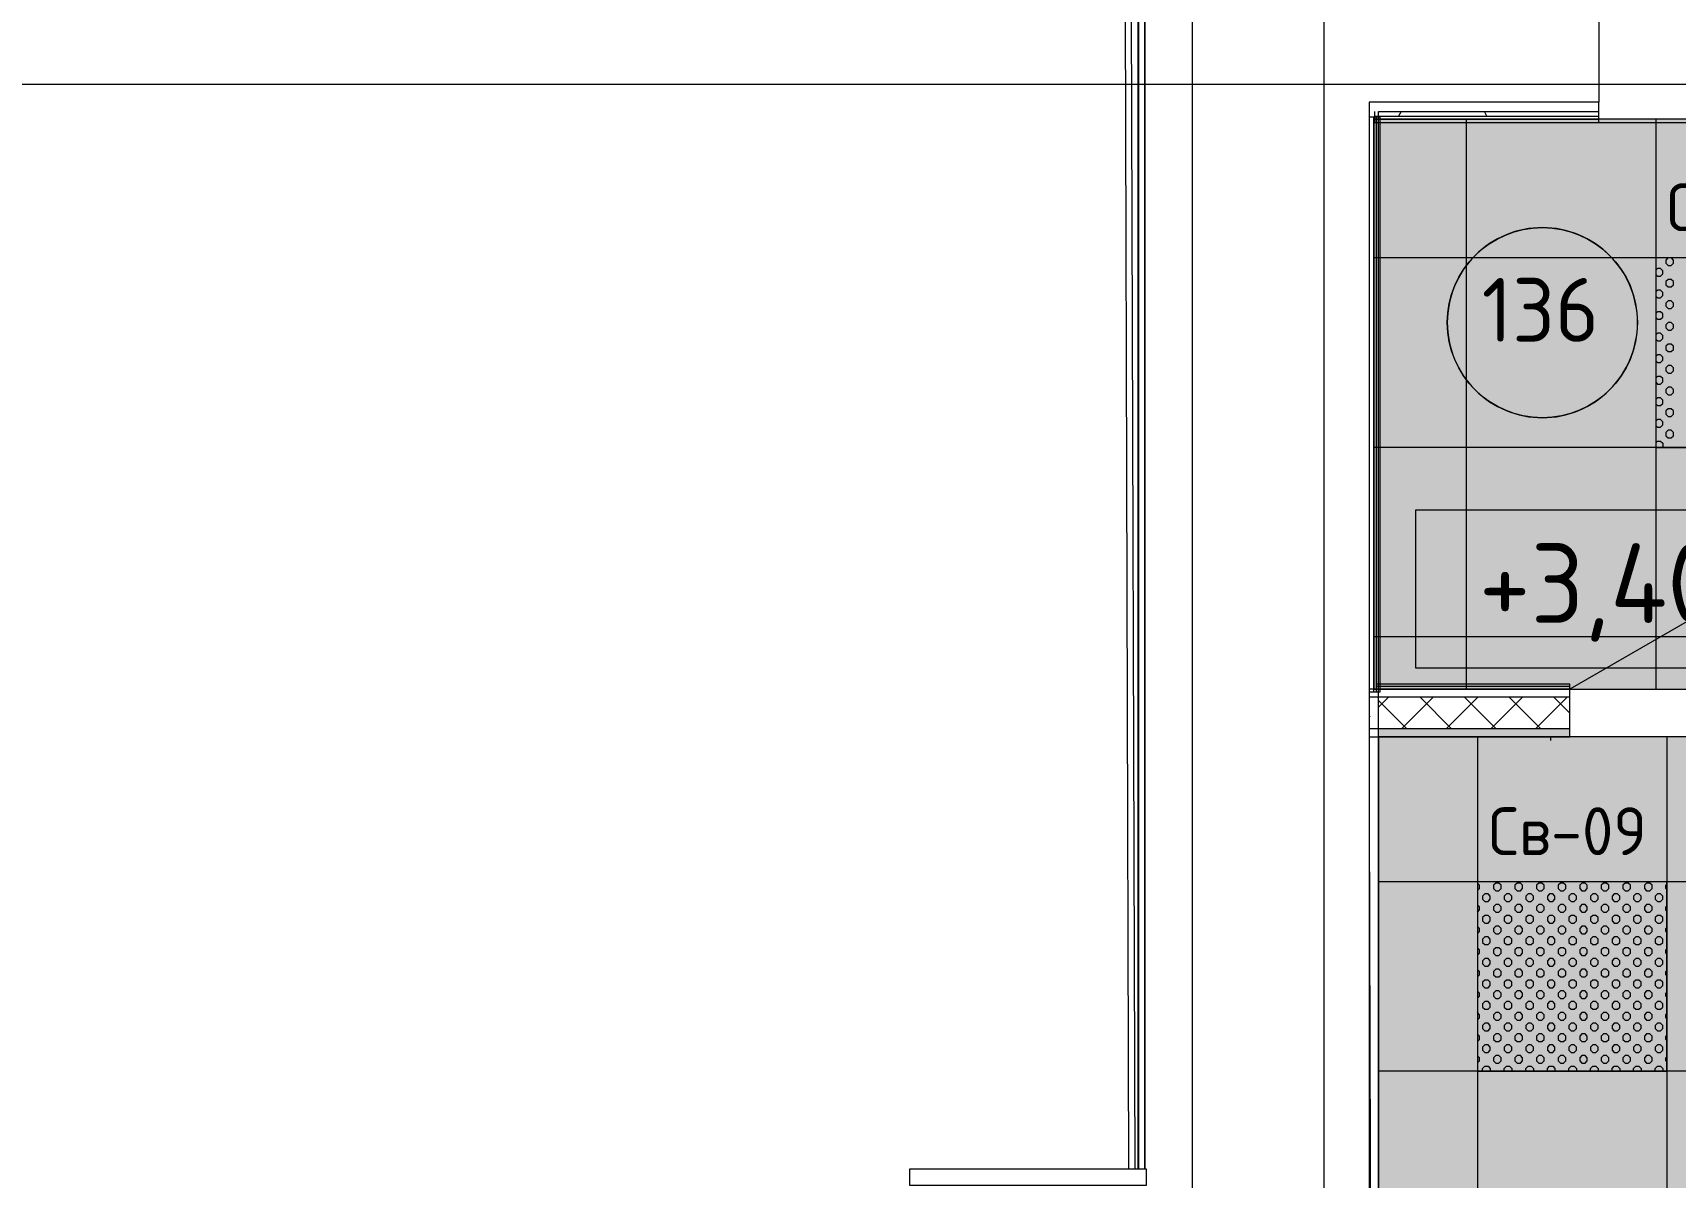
# Model space of a CAD drawing. Header units: millimetres. Extents: x -13069 to 207500, y -71366 to 56785.
# Drawn here: x 160737 to 165938, y 41562 to 45186 of the extents above; entities that cross this region are included whole.
import ezdxf

# ---------------------------------------------------------------- set-up
doc = ezdxf.new("R2010")
doc.units = ezdxf.units.MM
for name, color, linetype, true_color in [('PDF _зоны-номер помещения', 7, 'Continuous', 0xffffff), ('PDF _Ригели', 7, 'Continuous', 0x959595), ('PDF _светильники', 7, 'Continuous', 0xffffff)]:
    doc.layers.add(name, color=color, linetype=linetype, true_color=true_color)
doc.layers.add('PDF _Подложка без мебели', color=7, linetype='Continuous')
doc.layers.add('PDF _Текст', color=7, linetype='Continuous')
doc.layers.add('PDF _Потолки', color=7, linetype='Continuous', lineweight=5, true_color=0x535353)
doc.styles.add('PDF GOST Common', font='GOST_Common.ttf')

msp = doc.modelspace()

# ---------------------------------------------------------------- hatches: boundary and pattern name
at = {"layer": 'PDF _Потолки', "true_color": 0xcae6ff, "transparency": 33554559}
for points in [[(164983.525, 43792.143), (164983.525, 44913.142), (167249.223, 44913.142), (167249.223, 44722.142), (167399.223, 44722.142), (167399.223, 44913.142), (168690.22, 44913.142), (168690.22, 43107.142), (167399.223, 43107.142), (167399.223, 43792.143), (167249.223, 43792.143), (167249.223, 43107.142), (164983.525, 43107.142)], [(164998.924, 42957.142), (171760.02, 42957.142), (171760.02, 41490.042), (166480.021, 41490.042), (166480.021, 39072.341), (166460.02, 39072.642), (166451.719, 38582.742), (167427.922, 38565.942), (167427.922, 34837.942), (165130.522, 34837.942), (165118.724, 38605.642), (165229.82, 38603.742), (165238.42, 39093.342), (164998.924, 39097.341)]]:
    msp.add_hatch(color=254, dxfattribs=at).paths.add_polyline_path(points)

# ---------------------------------------------------------------- linework, layer by layer
at = {"layer": 'PDF _зоны-номер помещения', "color": 7, "lineweight": 13}
msp.add_lwpolyline([(165517.82, 44569.542, 0.41434548), (165216.624, 44268.342, 0.41428874), (165517.82, 43967.242, 0.41423434), (165818.919, 44268.342, 0.41429107)], format="xyb", close=True, dxfattribs=at)
at = {"layer": 'PDF _зоны-номер помещения', "color": 7, "lineweight": 0}
msp.add_circle((165517.744, 44268.41), 301.175, dxfattribs=at)
at = {"layer": 'PDF _Подложка без мебели', "lineweight": 18}
for points in [[(164826.622, -7031.659, -0.41419022), (165226.622, -7431.659, -0.4141845), (164826.622, -7831.659, -0.4141845), (164426.622, -7431.659, -0.41419022), (164826.622, -7031.659), (164826.622, 46201.342)], [(107330.522, 45023.342, -0.41418731), (106930.522, 44623.342, -0.41428041), (106530.522, 45023.342, -0.4142805), (106930.522, 45423.342, -0.41418741), (107330.522, 45023.342), (174981.919, 45023.342)]]:
    msp.add_lwpolyline(points, format="xyb", dxfattribs=at)
for points in [[(164237.919, 41587.142), (164237.919, 45647.142), (165717.021, 45647.142), (165717.021, 45648.142), (164248.924, 45648.142), (164248.924, 45647.142)], [(164238.92, 45647.142), (164238.92, 41587.142)], [(165717.021, 45627.142), (164408.921, 45627.142), (164258.921, 45627.142), (164258.921, 41587.142), (164258.921, 45647.142)], [(165717.021, 45297.142), (165717.021, 45357.142), (165717.021, 45477.142), (164408.921, 45477.142), (164408.921, 37577.142)], [(164208.323, 41587.142), (164197.02, 45252.642)], [(164228.324, 41587.142), (164217.021, 45252.442)], [(165697.02, 45297.142), (165697.02, 44967.142), (164968.919, 44967.142), (164968.919, 39077.943), (165238.725, 39073.342), (165231.224, 38633.442), (164968.919, 38637.843)], [(164968.919, 39077.943), (165238.023, 39073.342), (165238.42, 39093.342), (164998.924, 39097.341), (164998.924, 44937.142), (165697.02, 44937.142)], [(164986.021, 44937.142), (164986.021, 44902.142), (165697.02, 44902.142), (165697.02, 44967.142)], [(165070.323, 44937.142), (165061.723, 44922.142)], [(165697.02, 44902.142), (167187.022, 44902.142), (167241.221, 44902.142), (167241.221, 44937.142), (168921.025, 44937.142), (168921.025, 44967.142)], [(164968.919, 43099.642), (165003.52, 43099.642), (165003.52, 44919.642), (164968.919, 44919.642)], [(164983.525, 43099.642), (164983.525, 44919.642)], [(164986.021, 44922.142), (165697.02, 44922.142)], [(164986.021, 44913.142), (165697.02, 44913.142)], [(164992.521, 43099.642), (164992.521, 44919.642)], [(165342.32, 44922.142), (165335.124, 44934.542)], [(166410.423, 43572.142), (165605.021, 43107.142), (164991.819, 43107.142), (164968.919, 43107.142)], [(164968.919, 42957.142), (165605.021, 42957.142), (165605.021, 43123.042), (164991.819, 43123.042), (164991.819, 43107.142)], [(165605.021, 43082.142), (164968.919, 43082.142)], [(165605.021, 43116.142), (164991.819, 43116.142)], [(165605.021, 42982.142), (164968.919, 42982.142)], [(165545.024, 42945.143), (165545.024, 42957.142)], [(164968.919, 42710.043), (164980.021, 39112.242), (164968.919, 39112.242)]]:
    msp.add_lwpolyline(points, dxfattribs=at)
at = {"layer": 'PDF _Подложка без мебели', "color": 250, "lineweight": 18, "true_color": 0x1d1d1d}
for points in [[(164998.924, 43050.442), (165030.619, 43082.142)], [(165088.822, 42982.142), (164998.924, 43072.042)], [(165072.02, 42982.142), (165172.02, 43082.142)], [(165230.223, 42982.142), (165130.223, 43082.142)], [(165213.42, 42982.142), (165313.42, 43082.142)], [(165371.623, 42982.142), (165271.623, 43082.142)], [(165354.82, 42982.142), (165454.82, 43082.142)], [(165513.023, 42982.142), (165413.023, 43082.142)], [(165496.324, 42982.142), (165596.324, 43082.142)], [(165605.021, 43031.642), (165554.521, 43082.142)], [(164971.308, 43022.826), (164968.919, 43020.442)]]:
    msp.add_lwpolyline(points, dxfattribs=at)
at = {"layer": 'PDF _Подложка без мебели', "lineweight": 18}
msp.add_lwpolyline([(163738.92, 41537.142), (164038.92, 41537.142), (164263.92, 41537.142), (164263.92, 41587.142), (164038.92, 41587.142), (163738.92, 41587.142), (163513.92, 41587.142), (163513.92, 41537.142)], close=True, dxfattribs=at)
at = {"layer": 'PDF _Подложка без мебели', "lineweight": 0, "transparency": 33554559}
msp.add_solid([(164998.924, 42957.142), (164998.924, 42982.142), (165605.021, 42957.142), (165605.021, 42982.142)], dxfattribs=at)
at = {"layer": 'PDF _Потолки', "color": 7, "lineweight": 13}
for points in [[(164983.525, 43792.143), (164983.525, 43107.142), (167249.223, 43107.142), (167249.223, 43792.143), (167399.223, 43792.143), (167399.223, 43107.142), (168690.22, 43107.142), (168690.22, 44913.142), (167399.223, 44913.142), (167399.223, 44722.142), (167249.223, 44722.142), (167249.223, 44913.142), (164983.525, 44913.142)], [(164998.924, 42957.142), (164998.924, 39097.341), (165238.42, 39093.342), (165229.82, 38603.742), (165118.724, 38605.642), (165130.522, 34837.942), (167427.922, 34837.942), (167427.922, 38565.942), (166451.719, 38582.742), (166460.02, 39072.642), (166480.021, 39072.341), (166480.021, 41490.042), (171760.02, 41490.042), (171760.02, 42957.142)]]:
    msp.add_lwpolyline(points, close=True, dxfattribs=at)
for points in [[(165276.622, 44913.142), (165276.622, 43107.142)], [(165876.622, 44913.142), (165876.622, 43107.142)], [(168690.22, 44473.242), (164983.525, 44473.242)], [(168690.22, 43873.242), (164983.525, 43873.242)], [(167249.223, 43273.242), (164983.525, 43273.242)], [(165312.321, 42957.142), (165312.321, 34837.942)], [(165912.321, 42957.142), (165912.321, 34837.942)], [(171760.02, 42497.543), (164998.924, 42497.543)], [(171760.02, 41897.543), (164998.924, 41897.543)]]:
    msp.add_lwpolyline(points, dxfattribs=at)
at = {"layer": 'PDF _Ригели', "color": 7, "lineweight": 18}
for points in [[(164826.622, -2015.058), (164826.622, 46201.342)], [(108736.521, 45023.342), (174981.919, 45023.342)]]:
    msp.add_lwpolyline(points, dxfattribs=at)
at = {"layer": 'PDF _Ригели', "lineweight": 18}
msp.add_lwpolyline([(166416.221, 43174.941), (166416.221, 43674.941), (165116.221, 43674.941), (165116.221, 43174.941)], close=True, dxfattribs=at)
msp.add_lwpolyline([(165676.023, 43174.941), (165766.221, 43174.941)], dxfattribs=at)
at = {"layer": 'PDF _светильники', "color": 7, "lineweight": 13}
for points in [[(165876.622, 43873.242), (166476.622, 43873.242), (166476.622, 44473.242), (165876.622, 44473.242)], [(165312.321, 41897.442), (165912.321, 41897.442), (165912.321, 42497.442), (165312.321, 42497.442)]]:
    msp.add_lwpolyline(points, close=True, dxfattribs=at)
at = {"layer": 'PDF _светильники', "lineweight": 20}
for points in [[(165915.519, 44473.242), (165909.019, 44466.741), (165909.019, 44456.742), (165916.124, 44449.642), (165926.121, 44449.642), (165933.219, 44456.742), (165933.219, 44466.741), (165926.719, 44473.242)], [(165876.622, 44420.942), (165882.023, 44415.542), (165892.021, 44415.542), (165899.021, 44422.543), (165899.021, 44432.542), (165892.021, 44439.642), (165882.023, 44439.642), (165876.622, 44434.242)], [(165876.622, 44352.642), (165882.023, 44347.242), (165892.021, 44347.242), (165899.021, 44354.342), (165899.021, 44364.343), (165892.021, 44371.342), (165882.023, 44371.342), (165876.622, 44365.942)], [(165876.622, 44284.342), (165882.023, 44278.942), (165892.021, 44278.942), (165899.021, 44286.042), (165899.021, 44296.043), (165892.021, 44303.042), (165882.023, 44303.042), (165876.622, 44297.743)], [(165876.622, 44216.043), (165882.023, 44210.642), (165892.021, 44210.642), (165899.021, 44217.742), (165899.021, 44227.741), (165892.021, 44234.841), (165882.023, 44234.841), (165876.622, 44229.443)], [(165876.622, 44147.743), (165882.023, 44142.343), (165892.021, 44142.343), (165899.021, 44149.443), (165899.021, 44159.442), (165892.021, 44166.542), (165882.023, 44166.542), (165876.622, 44161.141)], [(165876.622, 44079.443), (165882.023, 44074.043), (165892.021, 44074.043), (165899.021, 44081.143), (165899.021, 44091.142), (165892.021, 44098.242), (165882.023, 44098.242), (165876.622, 44092.842)], [(165876.622, 44011.141), (165882.023, 44005.842), (165892.021, 44005.842), (165899.021, 44012.843), (165899.021, 44022.842), (165892.021, 44029.942), (165882.023, 44029.942), (165876.622, 44024.542)], [(165876.622, 43942.942), (165882.023, 43937.542), (165892.021, 43937.542), (165899.021, 43944.541), (165899.021, 43954.542), (165892.021, 43961.642), (165882.023, 43961.642), (165876.622, 43956.242)], [(165876.622, 43887.942), (165882.023, 43893.342), (165892.021, 43893.342), (165899.021, 43886.343), (165899.021, 43876.342), (165896.025, 43873.242)], [(165876.622, 43874.642), (165878.019, 43873.242)], [(165312.321, 42470.143), (165318.62, 42476.441), (165318.62, 42486.442), (165312.321, 42492.842)], [(165912.321, 42473.242), (165909.019, 42476.441), (165909.019, 42486.442), (165912.321, 42489.743)], [(165312.321, 42401.843), (165318.62, 42408.242), (165318.62, 42418.243), (165312.321, 42424.542)], [(165912.321, 42404.942), (165909.019, 42408.242), (165909.019, 42418.243), (165912.321, 42421.443)], [(165312.321, 42333.543), (165318.62, 42339.942), (165318.62, 42349.941), (165312.321, 42356.242)], [(165912.321, 42336.642), (165909.019, 42339.942), (165909.019, 42349.941), (165912.321, 42353.143)], [(165312.321, 42265.241), (165318.62, 42271.643), (165318.62, 42281.642), (165312.321, 42287.942)], [(165912.321, 42268.342), (165909.019, 42271.643), (165909.019, 42281.642), (165912.321, 42284.841)], [(165312.321, 42197.042), (165318.62, 42203.343), (165318.62, 42213.342), (165312.321, 42219.642)], [(165912.321, 42200.143), (165909.019, 42203.343), (165909.019, 42213.342), (165912.321, 42216.542)], [(165312.321, 42128.742), (165318.62, 42135.043), (165318.62, 42145.042), (165312.321, 42151.441)], [(165912.321, 42131.842), (165909.019, 42135.043), (165909.019, 42145.042), (165912.321, 42148.342)], [(165312.321, 42060.443), (165318.62, 42066.741), (165318.62, 42076.742), (165312.321, 42083.142)], [(165912.321, 42063.542), (165909.019, 42066.741), (165909.019, 42076.742), (165912.321, 42080.043)], [(165312.321, 41992.143), (165318.62, 41998.442), (165318.62, 42008.442), (165312.321, 42014.842)], [(165912.321, 41995.242), (165909.019, 41998.442), (165909.019, 42008.442), (165912.321, 42011.743)], [(165312.321, 41923.843), (165318.62, 41930.242), (165318.62, 41940.241), (165312.321, 41946.542)], [(165912.321, 41926.942), (165909.019, 41930.242), (165909.019, 41940.241), (165912.321, 41943.443)], [(165328.624, 41897.442), (165328.624, 41906.042), (165335.722, 41913.142), (165345.719, 41913.142), (165352.824, 41906.042), (165352.824, 41897.442)], [(165396.922, 41897.442), (165396.922, 41906.042), (165404.02, 41913.142), (165414.024, 41913.142), (165421.025, 41906.042), (165421.025, 41897.442)], [(165465.22, 41897.442), (165465.22, 41906.042), (165472.325, 41913.142), (165482.322, 41913.142), (165489.323, 41906.042), (165489.323, 41897.442)], [(165533.525, 41897.442), (165533.525, 41906.042), (165540.519, 41913.142), (165550.523, 41913.142), (165557.621, 41906.042), (165557.621, 41897.442)], [(165601.823, 41897.442), (165601.823, 41906.042), (165608.824, 41913.142), (165618.821, 41913.142), (165625.92, 41906.042), (165625.92, 41897.442)], [(165670.024, 41897.442), (165670.024, 41906.042), (165677.122, 41913.142), (165687.12, 41913.142), (165694.224, 41906.042), (165694.224, 41897.442)], [(165738.322, 41897.442), (165738.322, 41906.042), (165745.42, 41913.142), (165755.424, 41913.142), (165762.522, 41906.042), (165762.522, 41897.442)], [(165806.62, 41897.442), (165806.62, 41906.042), (165813.725, 41913.142), (165823.722, 41913.142), (165830.723, 41906.042), (165830.723, 41897.442)], [(165874.925, 41897.442), (165874.925, 41906.042), (165882.023, 41913.142), (165892.021, 41913.142), (165899.021, 41906.042), (165899.021, 41897.442)]]:
    msp.add_lwpolyline(points, dxfattribs=at)
for points in [[(165933.219, 44398.442), (165926.121, 44405.541), (165916.124, 44405.541), (165909.019, 44398.442), (165909.019, 44388.442), (165916.124, 44381.343), (165926.121, 44381.343), (165933.219, 44388.442)], [(165933.219, 44330.142), (165926.121, 44337.242), (165916.124, 44337.242), (165909.019, 44330.142), (165909.019, 44320.143), (165916.124, 44313.043), (165926.121, 44313.043), (165933.219, 44320.143)], [(165933.219, 44261.842), (165926.121, 44268.942), (165916.124, 44268.942), (165909.019, 44261.842), (165909.019, 44251.843), (165916.124, 44244.842), (165926.121, 44244.842), (165933.219, 44251.843)], [(165933.219, 44193.542), (165926.121, 44200.642), (165916.124, 44200.642), (165909.019, 44193.542), (165909.019, 44183.543), (165916.124, 44176.542), (165926.121, 44176.542), (165933.219, 44183.543)], [(165933.219, 44125.343), (165926.121, 44132.342), (165916.124, 44132.342), (165909.019, 44125.343), (165909.019, 44115.342), (165916.124, 44108.242), (165926.121, 44108.242), (165933.219, 44115.342)], [(165933.219, 44057.041), (165926.121, 44064.042), (165916.124, 44064.042), (165909.019, 44057.041), (165909.019, 44047.042), (165916.124, 44039.942), (165926.121, 44039.942), (165933.219, 44047.042)], [(165933.219, 43988.742), (165926.121, 43995.841), (165916.124, 43995.841), (165909.019, 43988.742), (165909.019, 43978.742), (165916.124, 43971.643), (165926.121, 43971.643), (165933.219, 43978.742)], [(165933.219, 43920.442), (165926.121, 43927.542), (165916.124, 43927.542), (165909.019, 43920.442), (165909.019, 43910.443), (165916.124, 43903.343), (165926.121, 43903.343), (165933.219, 43910.443)], [(165386.924, 42486.442), (165379.82, 42493.542), (165369.822, 42493.542), (165362.822, 42486.442), (165362.822, 42476.441), (165369.822, 42469.442), (165379.82, 42469.442), (165386.924, 42476.441)], [(165455.223, 42486.442), (165448.124, 42493.542), (165438.121, 42493.542), (165431.022, 42486.442), (165431.022, 42476.441), (165438.121, 42469.442), (165448.124, 42469.442), (165455.223, 42476.441)], [(165523.521, 42486.442), (165516.423, 42493.542), (165506.419, 42493.542), (165499.321, 42486.442), (165499.321, 42476.441), (165506.419, 42469.442), (165516.423, 42469.442), (165523.521, 42476.441)], [(165591.819, 42486.442), (165584.721, 42493.542), (165574.723, 42493.542), (165567.619, 42486.442), (165567.619, 42476.441), (165574.723, 42469.442), (165584.721, 42469.442), (165591.819, 42476.441)], [(165660.02, 42486.442), (165653.019, 42493.542), (165643.022, 42493.542), (165635.923, 42486.442), (165635.923, 42476.441), (165643.022, 42469.442), (165653.019, 42469.442), (165660.02, 42476.441)], [(165728.324, 42486.442), (165721.22, 42493.542), (165711.222, 42493.542), (165704.222, 42486.442), (165704.222, 42476.441), (165711.222, 42469.442), (165721.22, 42469.442), (165728.324, 42476.441)], [(165796.623, 42486.442), (165789.524, 42493.542), (165779.521, 42493.542), (165772.52, 42486.442), (165772.52, 42476.441), (165779.521, 42469.442), (165789.524, 42469.442), (165796.623, 42476.441)], [(165864.921, 42486.442), (165857.823, 42493.542), (165847.819, 42493.542), (165840.721, 42486.442), (165840.721, 42476.441), (165847.819, 42469.442), (165857.823, 42469.442), (165864.921, 42476.441)], [(165352.824, 42452.342), (165345.719, 42459.442), (165335.722, 42459.442), (165328.624, 42452.342), (165328.624, 42442.343), (165335.722, 42435.243), (165345.719, 42435.243), (165352.824, 42442.343)], [(165421.025, 42452.342), (165414.024, 42459.442), (165404.02, 42459.442), (165396.922, 42452.342), (165396.922, 42442.343), (165404.02, 42435.243), (165414.024, 42435.243), (165421.025, 42442.343)], [(165489.323, 42452.342), (165482.322, 42459.442), (165472.325, 42459.442), (165465.22, 42452.342), (165465.22, 42442.343), (165472.325, 42435.243), (165482.322, 42435.243), (165489.323, 42442.343)], [(165557.621, 42452.342), (165550.523, 42459.442), (165540.519, 42459.442), (165533.525, 42452.342), (165533.525, 42442.343), (165540.519, 42435.243), (165550.523, 42435.243), (165557.621, 42442.343)], [(165625.92, 42452.342), (165618.821, 42459.442), (165608.824, 42459.442), (165601.823, 42452.342), (165601.823, 42442.343), (165608.824, 42435.243), (165618.821, 42435.243), (165625.92, 42442.343)], [(165694.224, 42452.342), (165687.12, 42459.442), (165677.122, 42459.442), (165670.024, 42452.342), (165670.024, 42442.343), (165677.122, 42435.243), (165687.12, 42435.243), (165694.224, 42442.343)], [(165762.522, 42452.342), (165755.424, 42459.442), (165745.42, 42459.442), (165738.322, 42452.342), (165738.322, 42442.343), (165745.42, 42435.243), (165755.424, 42435.243), (165762.522, 42442.343)], [(165830.723, 42452.342), (165823.722, 42459.442), (165813.725, 42459.442), (165806.62, 42452.342), (165806.62, 42442.343), (165813.725, 42435.243), (165823.722, 42435.243), (165830.723, 42442.343)], [(165899.021, 42452.342), (165892.021, 42459.442), (165882.023, 42459.442), (165874.925, 42452.342), (165874.925, 42442.343), (165882.023, 42435.243), (165892.021, 42435.243), (165899.021, 42442.343)], [(165352.824, 42384.042), (165345.719, 42391.142), (165335.722, 42391.142), (165328.624, 42384.042), (165328.624, 42374.043), (165335.722, 42366.943), (165345.719, 42366.943), (165352.824, 42374.043)], [(165386.924, 42418.243), (165379.82, 42425.242), (165369.822, 42425.242), (165362.822, 42418.243), (165362.822, 42408.242), (165369.822, 42401.142), (165379.82, 42401.142), (165386.924, 42408.242)], [(165421.025, 42384.042), (165414.024, 42391.142), (165404.02, 42391.142), (165396.922, 42384.042), (165396.922, 42374.043), (165404.02, 42366.943), (165414.024, 42366.943), (165421.025, 42374.043)], [(165455.223, 42418.243), (165448.124, 42425.242), (165438.121, 42425.242), (165431.022, 42418.243), (165431.022, 42408.242), (165438.121, 42401.142), (165448.124, 42401.142), (165455.223, 42408.242)], [(165489.323, 42384.042), (165482.322, 42391.142), (165472.325, 42391.142), (165465.22, 42384.042), (165465.22, 42374.043), (165472.325, 42366.943), (165482.322, 42366.943), (165489.323, 42374.043)], [(165523.521, 42418.243), (165516.423, 42425.242), (165506.419, 42425.242), (165499.321, 42418.243), (165499.321, 42408.242), (165506.419, 42401.142), (165516.423, 42401.142), (165523.521, 42408.242)], [(165557.621, 42384.042), (165550.523, 42391.142), (165540.519, 42391.142), (165533.525, 42384.042), (165533.525, 42374.043), (165540.519, 42366.943), (165550.523, 42366.943), (165557.621, 42374.043)], [(165591.819, 42418.243), (165584.721, 42425.242), (165574.723, 42425.242), (165567.619, 42418.243), (165567.619, 42408.242), (165574.723, 42401.142), (165584.721, 42401.142), (165591.819, 42408.242)], [(165625.92, 42384.042), (165618.821, 42391.142), (165608.824, 42391.142), (165601.823, 42384.042), (165601.823, 42374.043), (165608.824, 42366.943), (165618.821, 42366.943), (165625.92, 42374.043)], [(165660.02, 42418.243), (165653.019, 42425.242), (165643.022, 42425.242), (165635.923, 42418.243), (165635.923, 42408.242), (165643.022, 42401.142), (165653.019, 42401.142), (165660.02, 42408.242)], [(165694.224, 42384.042), (165687.12, 42391.142), (165677.122, 42391.142), (165670.024, 42384.042), (165670.024, 42374.043), (165677.122, 42366.943), (165687.12, 42366.943), (165694.224, 42374.043)], [(165728.324, 42418.243), (165721.22, 42425.242), (165711.222, 42425.242), (165704.222, 42418.243), (165704.222, 42408.242), (165711.222, 42401.142), (165721.22, 42401.142), (165728.324, 42408.242)], [(165762.522, 42384.042), (165755.424, 42391.142), (165745.42, 42391.142), (165738.322, 42384.042), (165738.322, 42374.043), (165745.42, 42366.943), (165755.424, 42366.943), (165762.522, 42374.043)], [(165796.623, 42418.243), (165789.524, 42425.242), (165779.521, 42425.242), (165772.52, 42418.243), (165772.52, 42408.242), (165779.521, 42401.142), (165789.524, 42401.142), (165796.623, 42408.242)], [(165830.723, 42384.042), (165823.722, 42391.142), (165813.725, 42391.142), (165806.62, 42384.042), (165806.62, 42374.043), (165813.725, 42366.943), (165823.722, 42366.943), (165830.723, 42374.043)], [(165864.921, 42418.243), (165857.823, 42425.242), (165847.819, 42425.242), (165840.721, 42418.243), (165840.721, 42408.242), (165847.819, 42401.142), (165857.823, 42401.142), (165864.921, 42408.242)], [(165899.021, 42384.042), (165892.021, 42391.142), (165882.023, 42391.142), (165874.925, 42384.042), (165874.925, 42374.043), (165882.023, 42366.943), (165892.021, 42366.943), (165899.021, 42374.043)], [(165386.924, 42349.941), (165379.82, 42356.942), (165369.822, 42356.942), (165362.822, 42349.941), (165362.822, 42339.942), (165369.822, 42332.842), (165379.82, 42332.842), (165386.924, 42339.942)], [(165455.223, 42349.941), (165448.124, 42356.942), (165438.121, 42356.942), (165431.022, 42349.941), (165431.022, 42339.942), (165438.121, 42332.842), (165448.124, 42332.842), (165455.223, 42339.942)], [(165523.521, 42349.941), (165516.423, 42356.942), (165506.419, 42356.942), (165499.321, 42349.941), (165499.321, 42339.942), (165506.419, 42332.842), (165516.423, 42332.842), (165523.521, 42339.942)], [(165591.819, 42349.941), (165584.721, 42356.942), (165574.723, 42356.942), (165567.619, 42349.941), (165567.619, 42339.942), (165574.723, 42332.842), (165584.721, 42332.842), (165591.819, 42339.942)], [(165660.02, 42349.941), (165653.019, 42356.942), (165643.022, 42356.942), (165635.923, 42349.941), (165635.923, 42339.942), (165643.022, 42332.842), (165653.019, 42332.842), (165660.02, 42339.942)], [(165728.324, 42349.941), (165721.22, 42356.942), (165711.222, 42356.942), (165704.222, 42349.941), (165704.222, 42339.942), (165711.222, 42332.842), (165721.22, 42332.842), (165728.324, 42339.942)], [(165796.623, 42349.941), (165789.524, 42356.942), (165779.521, 42356.942), (165772.52, 42349.941), (165772.52, 42339.942), (165779.521, 42332.842), (165789.524, 42332.842), (165796.623, 42339.942)], [(165864.921, 42349.941), (165857.823, 42356.942), (165847.819, 42356.942), (165840.721, 42349.941), (165840.721, 42339.942), (165847.819, 42332.842), (165857.823, 42332.842), (165864.921, 42339.942)], [(165352.824, 42315.742), (165345.719, 42322.842), (165335.722, 42322.842), (165328.624, 42315.742), (165328.624, 42305.743), (165335.722, 42298.742), (165345.719, 42298.742), (165352.824, 42305.743)], [(165386.924, 42281.642), (165379.82, 42288.742), (165369.822, 42288.742), (165362.822, 42281.642), (165362.822, 42271.643), (165369.822, 42264.543), (165379.82, 42264.543), (165386.924, 42271.643)], [(165421.025, 42315.742), (165414.024, 42322.842), (165404.02, 42322.842), (165396.922, 42315.742), (165396.922, 42305.743), (165404.02, 42298.742), (165414.024, 42298.742), (165421.025, 42305.743)], [(165455.223, 42281.642), (165448.124, 42288.742), (165438.121, 42288.742), (165431.022, 42281.642), (165431.022, 42271.643), (165438.121, 42264.543), (165448.124, 42264.543), (165455.223, 42271.643)], [(165489.323, 42315.742), (165482.322, 42322.842), (165472.325, 42322.842), (165465.22, 42315.742), (165465.22, 42305.743), (165472.325, 42298.742), (165482.322, 42298.742), (165489.323, 42305.743)], [(165523.521, 42281.642), (165516.423, 42288.742), (165506.419, 42288.742), (165499.321, 42281.642), (165499.321, 42271.643), (165506.419, 42264.543), (165516.423, 42264.543), (165523.521, 42271.643)], [(165557.621, 42315.742), (165550.523, 42322.842), (165540.519, 42322.842), (165533.525, 42315.742), (165533.525, 42305.743), (165540.519, 42298.742), (165550.523, 42298.742), (165557.621, 42305.743)], [(165591.819, 42281.642), (165584.721, 42288.742), (165574.723, 42288.742), (165567.619, 42281.642), (165567.619, 42271.643), (165574.723, 42264.543), (165584.721, 42264.543), (165591.819, 42271.643)], [(165625.92, 42315.742), (165618.821, 42322.842), (165608.824, 42322.842), (165601.823, 42315.742), (165601.823, 42305.743), (165608.824, 42298.742), (165618.821, 42298.742), (165625.92, 42305.743)], [(165660.02, 42281.642), (165653.019, 42288.742), (165643.022, 42288.742), (165635.923, 42281.642), (165635.923, 42271.643), (165643.022, 42264.543), (165653.019, 42264.543), (165660.02, 42271.643)], [(165694.224, 42315.742), (165687.12, 42322.842), (165677.122, 42322.842), (165670.024, 42315.742), (165670.024, 42305.743), (165677.122, 42298.742), (165687.12, 42298.742), (165694.224, 42305.743)], [(165728.324, 42281.642), (165721.22, 42288.742), (165711.222, 42288.742), (165704.222, 42281.642), (165704.222, 42271.643), (165711.222, 42264.543), (165721.22, 42264.543), (165728.324, 42271.643)], [(165762.522, 42315.742), (165755.424, 42322.842), (165745.42, 42322.842), (165738.322, 42315.742), (165738.322, 42305.743), (165745.42, 42298.742), (165755.424, 42298.742), (165762.522, 42305.743)], [(165796.623, 42281.642), (165789.524, 42288.742), (165779.521, 42288.742), (165772.52, 42281.642), (165772.52, 42271.643), (165779.521, 42264.543), (165789.524, 42264.543), (165796.623, 42271.643)], [(165830.723, 42315.742), (165823.722, 42322.842), (165813.725, 42322.842), (165806.62, 42315.742), (165806.62, 42305.743), (165813.725, 42298.742), (165823.722, 42298.742), (165830.723, 42305.743)], [(165864.921, 42281.642), (165857.823, 42288.742), (165847.819, 42288.742), (165840.721, 42281.642), (165840.721, 42271.643), (165847.819, 42264.543), (165857.823, 42264.543), (165864.921, 42271.643)], [(165899.021, 42315.742), (165892.021, 42322.842), (165882.023, 42322.842), (165874.925, 42315.742), (165874.925, 42305.743), (165882.023, 42298.742), (165892.021, 42298.742), (165899.021, 42305.743)], [(165352.824, 42247.442), (165345.719, 42254.542), (165335.722, 42254.542), (165328.624, 42247.442), (165328.624, 42237.441), (165335.722, 42230.442), (165345.719, 42230.442), (165352.824, 42237.441)], [(165421.025, 42247.442), (165414.024, 42254.542), (165404.02, 42254.542), (165396.922, 42247.442), (165396.922, 42237.441), (165404.02, 42230.442), (165414.024, 42230.442), (165421.025, 42237.441)], [(165489.323, 42247.442), (165482.322, 42254.542), (165472.325, 42254.542), (165465.22, 42247.442), (165465.22, 42237.441), (165472.325, 42230.442), (165482.322, 42230.442), (165489.323, 42237.441)], [(165557.621, 42247.442), (165550.523, 42254.542), (165540.519, 42254.542), (165533.525, 42247.442), (165533.525, 42237.441), (165540.519, 42230.442), (165550.523, 42230.442), (165557.621, 42237.441)], [(165625.92, 42247.442), (165618.821, 42254.542), (165608.824, 42254.542), (165601.823, 42247.442), (165601.823, 42237.441), (165608.824, 42230.442), (165618.821, 42230.442), (165625.92, 42237.441)], [(165694.224, 42247.442), (165687.12, 42254.542), (165677.122, 42254.542), (165670.024, 42247.442), (165670.024, 42237.441), (165677.122, 42230.442), (165687.12, 42230.442), (165694.224, 42237.441)], [(165762.522, 42247.442), (165755.424, 42254.542), (165745.42, 42254.542), (165738.322, 42247.442), (165738.322, 42237.441), (165745.42, 42230.442), (165755.424, 42230.442), (165762.522, 42237.441)], [(165830.723, 42247.442), (165823.722, 42254.542), (165813.725, 42254.542), (165806.62, 42247.442), (165806.62, 42237.441), (165813.725, 42230.442), (165823.722, 42230.442), (165830.723, 42237.441)], [(165899.021, 42247.442), (165892.021, 42254.542), (165882.023, 42254.542), (165874.925, 42247.442), (165874.925, 42237.441), (165882.023, 42230.442), (165892.021, 42230.442), (165899.021, 42237.441)], [(165352.824, 42179.241), (165345.719, 42186.242), (165335.722, 42186.242), (165328.624, 42179.241), (165328.624, 42169.242), (165335.722, 42162.142), (165345.719, 42162.142), (165352.824, 42169.242)], [(165386.924, 42213.342), (165379.82, 42220.442), (165369.822, 42220.442), (165362.822, 42213.342), (165362.822, 42203.343), (165369.822, 42196.243), (165379.82, 42196.243), (165386.924, 42203.343)], [(165421.025, 42179.241), (165414.024, 42186.242), (165404.02, 42186.242), (165396.922, 42179.241), (165396.922, 42169.242), (165404.02, 42162.142), (165414.024, 42162.142), (165421.025, 42169.242)], [(165455.223, 42213.342), (165448.124, 42220.442), (165438.121, 42220.442), (165431.022, 42213.342), (165431.022, 42203.343), (165438.121, 42196.243), (165448.124, 42196.243), (165455.223, 42203.343)], [(165489.323, 42179.241), (165482.322, 42186.242), (165472.325, 42186.242), (165465.22, 42179.241), (165465.22, 42169.242), (165472.325, 42162.142), (165482.322, 42162.142), (165489.323, 42169.242)], [(165523.521, 42213.342), (165516.423, 42220.442), (165506.419, 42220.442), (165499.321, 42213.342), (165499.321, 42203.343), (165506.419, 42196.243), (165516.423, 42196.243), (165523.521, 42203.343)], [(165557.621, 42179.241), (165550.523, 42186.242), (165540.519, 42186.242), (165533.525, 42179.241), (165533.525, 42169.242), (165540.519, 42162.142), (165550.523, 42162.142), (165557.621, 42169.242)], [(165591.819, 42213.342), (165584.721, 42220.442), (165574.723, 42220.442), (165567.619, 42213.342), (165567.619, 42203.343), (165574.723, 42196.243), (165584.721, 42196.243), (165591.819, 42203.343)], [(165625.92, 42179.241), (165618.821, 42186.242), (165608.824, 42186.242), (165601.823, 42179.241), (165601.823, 42169.242), (165608.824, 42162.142), (165618.821, 42162.142), (165625.92, 42169.242)], [(165660.02, 42213.342), (165653.019, 42220.442), (165643.022, 42220.442), (165635.923, 42213.342), (165635.923, 42203.343), (165643.022, 42196.243), (165653.019, 42196.243), (165660.02, 42203.343)], [(165694.224, 42179.241), (165687.12, 42186.242), (165677.122, 42186.242), (165670.024, 42179.241), (165670.024, 42169.242), (165677.122, 42162.142), (165687.12, 42162.142), (165694.224, 42169.242)], [(165728.324, 42213.342), (165721.22, 42220.442), (165711.222, 42220.442), (165704.222, 42213.342), (165704.222, 42203.343), (165711.222, 42196.243), (165721.22, 42196.243), (165728.324, 42203.343)], [(165762.522, 42179.241), (165755.424, 42186.242), (165745.42, 42186.242), (165738.322, 42179.241), (165738.322, 42169.242), (165745.42, 42162.142), (165755.424, 42162.142), (165762.522, 42169.242)], [(165796.623, 42213.342), (165789.524, 42220.442), (165779.521, 42220.442), (165772.52, 42213.342), (165772.52, 42203.343), (165779.521, 42196.243), (165789.524, 42196.243), (165796.623, 42203.343)], [(165830.723, 42179.241), (165823.722, 42186.242), (165813.725, 42186.242), (165806.62, 42179.241), (165806.62, 42169.242), (165813.725, 42162.142), (165823.722, 42162.142), (165830.723, 42169.242)], [(165864.921, 42213.342), (165857.823, 42220.442), (165847.819, 42220.442), (165840.721, 42213.342), (165840.721, 42203.343), (165847.819, 42196.243), (165857.823, 42196.243), (165864.921, 42203.343)], [(165899.021, 42179.241), (165892.021, 42186.242), (165882.023, 42186.242), (165874.925, 42179.241), (165874.925, 42169.242), (165882.023, 42162.142), (165892.021, 42162.142), (165899.021, 42169.242)], [(165386.924, 42145.042), (165379.82, 42152.142), (165369.822, 42152.142), (165362.822, 42145.042), (165362.822, 42135.043), (165369.822, 42127.943), (165379.82, 42127.943), (165386.924, 42135.043)], [(165455.223, 42145.042), (165448.124, 42152.142), (165438.121, 42152.142), (165431.022, 42145.042), (165431.022, 42135.043), (165438.121, 42127.943), (165448.124, 42127.943), (165455.223, 42135.043)], [(165523.521, 42145.042), (165516.423, 42152.142), (165506.419, 42152.142), (165499.321, 42145.042), (165499.321, 42135.043), (165506.419, 42127.943), (165516.423, 42127.943), (165523.521, 42135.043)], [(165591.819, 42145.042), (165584.721, 42152.142), (165574.723, 42152.142), (165567.619, 42145.042), (165567.619, 42135.043), (165574.723, 42127.943), (165584.721, 42127.943), (165591.819, 42135.043)], [(165660.02, 42145.042), (165653.019, 42152.142), (165643.022, 42152.142), (165635.923, 42145.042), (165635.923, 42135.043), (165643.022, 42127.943), (165653.019, 42127.943), (165660.02, 42135.043)], [(165728.324, 42145.042), (165721.22, 42152.142), (165711.222, 42152.142), (165704.222, 42145.042), (165704.222, 42135.043), (165711.222, 42127.943), (165721.22, 42127.943), (165728.324, 42135.043)], [(165796.623, 42145.042), (165789.524, 42152.142), (165779.521, 42152.142), (165772.52, 42145.042), (165772.52, 42135.043), (165779.521, 42127.943), (165789.524, 42127.943), (165796.623, 42135.043)], [(165864.921, 42145.042), (165857.823, 42152.142), (165847.819, 42152.142), (165840.721, 42145.042), (165840.721, 42135.043), (165847.819, 42127.943), (165857.823, 42127.943), (165864.921, 42135.043)], [(165352.824, 42110.942), (165345.719, 42117.942), (165335.722, 42117.942), (165328.624, 42110.942), (165328.624, 42100.942), (165335.722, 42093.843), (165345.719, 42093.843), (165352.824, 42100.942)], [(165386.924, 42076.742), (165379.82, 42083.842), (165369.822, 42083.842), (165362.822, 42076.742), (165362.822, 42066.741), (165369.822, 42059.742), (165379.82, 42059.742), (165386.924, 42066.741)], [(165421.025, 42110.942), (165414.024, 42117.942), (165404.02, 42117.942), (165396.922, 42110.942), (165396.922, 42100.942), (165404.02, 42093.843), (165414.024, 42093.843), (165421.025, 42100.942)], [(165455.223, 42076.742), (165448.124, 42083.842), (165438.121, 42083.842), (165431.022, 42076.742), (165431.022, 42066.741), (165438.121, 42059.742), (165448.124, 42059.742), (165455.223, 42066.741)], [(165489.323, 42110.942), (165482.322, 42117.942), (165472.325, 42117.942), (165465.22, 42110.942), (165465.22, 42100.942), (165472.325, 42093.843), (165482.322, 42093.843), (165489.323, 42100.942)], [(165523.521, 42076.742), (165516.423, 42083.842), (165506.419, 42083.842), (165499.321, 42076.742), (165499.321, 42066.741), (165506.419, 42059.742), (165516.423, 42059.742), (165523.521, 42066.741)], [(165557.621, 42110.942), (165550.523, 42117.942), (165540.519, 42117.942), (165533.525, 42110.942), (165533.525, 42100.942), (165540.519, 42093.843), (165550.523, 42093.843), (165557.621, 42100.942)], [(165591.819, 42076.742), (165584.721, 42083.842), (165574.723, 42083.842), (165567.619, 42076.742), (165567.619, 42066.741), (165574.723, 42059.742), (165584.721, 42059.742), (165591.819, 42066.741)], [(165625.92, 42110.942), (165618.821, 42117.942), (165608.824, 42117.942), (165601.823, 42110.942), (165601.823, 42100.942), (165608.824, 42093.843), (165618.821, 42093.843), (165625.92, 42100.942)], [(165660.02, 42076.742), (165653.019, 42083.842), (165643.022, 42083.842), (165635.923, 42076.742), (165635.923, 42066.741), (165643.022, 42059.742), (165653.019, 42059.742), (165660.02, 42066.741)], [(165694.224, 42110.942), (165687.12, 42117.942), (165677.122, 42117.942), (165670.024, 42110.942), (165670.024, 42100.942), (165677.122, 42093.843), (165687.12, 42093.843), (165694.224, 42100.942)], [(165728.324, 42076.742), (165721.22, 42083.842), (165711.222, 42083.842), (165704.222, 42076.742), (165704.222, 42066.741), (165711.222, 42059.742), (165721.22, 42059.742), (165728.324, 42066.741)], [(165762.522, 42110.942), (165755.424, 42117.942), (165745.42, 42117.942), (165738.322, 42110.942), (165738.322, 42100.942), (165745.42, 42093.843), (165755.424, 42093.843), (165762.522, 42100.942)], [(165796.623, 42076.742), (165789.524, 42083.842), (165779.521, 42083.842), (165772.52, 42076.742), (165772.52, 42066.741), (165779.521, 42059.742), (165789.524, 42059.742), (165796.623, 42066.741)], [(165830.723, 42110.942), (165823.722, 42117.942), (165813.725, 42117.942), (165806.62, 42110.942), (165806.62, 42100.942), (165813.725, 42093.843), (165823.722, 42093.843), (165830.723, 42100.942)], [(165864.921, 42076.742), (165857.823, 42083.842), (165847.819, 42083.842), (165840.721, 42076.742), (165840.721, 42066.741), (165847.819, 42059.742), (165857.823, 42059.742), (165864.921, 42066.741)], [(165899.021, 42110.942), (165892.021, 42117.942), (165882.023, 42117.942), (165874.925, 42110.942), (165874.925, 42100.942), (165882.023, 42093.843), (165892.021, 42093.843), (165899.021, 42100.942)], [(165352.824, 42042.642), (165345.719, 42049.742), (165335.722, 42049.742), (165328.624, 42042.642), (165328.624, 42032.643), (165335.722, 42025.543), (165345.719, 42025.543), (165352.824, 42032.643)], [(165421.025, 42042.642), (165414.024, 42049.742), (165404.02, 42049.742), (165396.922, 42042.642), (165396.922, 42032.643), (165404.02, 42025.543), (165414.024, 42025.543), (165421.025, 42032.643)], [(165489.323, 42042.642), (165482.322, 42049.742), (165472.325, 42049.742), (165465.22, 42042.642), (165465.22, 42032.643), (165472.325, 42025.543), (165482.322, 42025.543), (165489.323, 42032.643)], [(165557.621, 42042.642), (165550.523, 42049.742), (165540.519, 42049.742), (165533.525, 42042.642), (165533.525, 42032.643), (165540.519, 42025.543), (165550.523, 42025.543), (165557.621, 42032.643)], [(165625.92, 42042.642), (165618.821, 42049.742), (165608.824, 42049.742), (165601.823, 42042.642), (165601.823, 42032.643), (165608.824, 42025.543), (165618.821, 42025.543), (165625.92, 42032.643)], [(165694.224, 42042.642), (165687.12, 42049.742), (165677.122, 42049.742), (165670.024, 42042.642), (165670.024, 42032.643), (165677.122, 42025.543), (165687.12, 42025.543), (165694.224, 42032.643)], [(165762.522, 42042.642), (165755.424, 42049.742), (165745.42, 42049.742), (165738.322, 42042.642), (165738.322, 42032.643), (165745.42, 42025.543), (165755.424, 42025.543), (165762.522, 42032.643)], [(165830.723, 42042.642), (165823.722, 42049.742), (165813.725, 42049.742), (165806.62, 42042.642), (165806.62, 42032.643), (165813.725, 42025.543), (165823.722, 42025.543), (165830.723, 42032.643)], [(165899.021, 42042.642), (165892.021, 42049.742), (165882.023, 42049.742), (165874.925, 42042.642), (165874.925, 42032.643), (165882.023, 42025.543), (165892.021, 42025.543), (165899.021, 42032.643)], [(165352.824, 41974.342), (165345.719, 41981.442), (165335.722, 41981.442), (165328.624, 41974.342), (165328.624, 41964.343), (165335.722, 41957.243), (165345.719, 41957.243), (165352.824, 41964.343)], [(165386.924, 42008.442), (165379.82, 42015.542), (165369.822, 42015.542), (165362.822, 42008.442), (165362.822, 41998.442), (165369.822, 41991.442), (165379.82, 41991.442), (165386.924, 41998.442)], [(165421.025, 41974.342), (165414.024, 41981.442), (165404.02, 41981.442), (165396.922, 41974.342), (165396.922, 41964.343), (165404.02, 41957.243), (165414.024, 41957.243), (165421.025, 41964.343)], [(165455.223, 42008.442), (165448.124, 42015.542), (165438.121, 42015.542), (165431.022, 42008.442), (165431.022, 41998.442), (165438.121, 41991.442), (165448.124, 41991.442), (165455.223, 41998.442)], [(165489.323, 41974.342), (165482.322, 41981.442), (165472.325, 41981.442), (165465.22, 41974.342), (165465.22, 41964.343), (165472.325, 41957.243), (165482.322, 41957.243), (165489.323, 41964.343)], [(165523.521, 42008.442), (165516.423, 42015.542), (165506.419, 42015.542), (165499.321, 42008.442), (165499.321, 41998.442), (165506.419, 41991.442), (165516.423, 41991.442), (165523.521, 41998.442)], [(165557.621, 41974.342), (165550.523, 41981.442), (165540.519, 41981.442), (165533.525, 41974.342), (165533.525, 41964.343), (165540.519, 41957.243), (165550.523, 41957.243), (165557.621, 41964.343)], [(165591.819, 42008.442), (165584.721, 42015.542), (165574.723, 42015.542), (165567.619, 42008.442), (165567.619, 41998.442), (165574.723, 41991.442), (165584.721, 41991.442), (165591.819, 41998.442)], [(165625.92, 41974.342), (165618.821, 41981.442), (165608.824, 41981.442), (165601.823, 41974.342), (165601.823, 41964.343), (165608.824, 41957.243), (165618.821, 41957.243), (165625.92, 41964.343)], [(165660.02, 42008.442), (165653.019, 42015.542), (165643.022, 42015.542), (165635.923, 42008.442), (165635.923, 41998.442), (165643.022, 41991.442), (165653.019, 41991.442), (165660.02, 41998.442)], [(165694.224, 41974.342), (165687.12, 41981.442), (165677.122, 41981.442), (165670.024, 41974.342), (165670.024, 41964.343), (165677.122, 41957.243), (165687.12, 41957.243), (165694.224, 41964.343)], [(165728.324, 42008.442), (165721.22, 42015.542), (165711.222, 42015.542), (165704.222, 42008.442), (165704.222, 41998.442), (165711.222, 41991.442), (165721.22, 41991.442), (165728.324, 41998.442)], [(165762.522, 41974.342), (165755.424, 41981.442), (165745.42, 41981.442), (165738.322, 41974.342), (165738.322, 41964.343), (165745.42, 41957.243), (165755.424, 41957.243), (165762.522, 41964.343)], [(165796.623, 42008.442), (165789.524, 42015.542), (165779.521, 42015.542), (165772.52, 42008.442), (165772.52, 41998.442), (165779.521, 41991.442), (165789.524, 41991.442), (165796.623, 41998.442)], [(165830.723, 41974.342), (165823.722, 41981.442), (165813.725, 41981.442), (165806.62, 41974.342), (165806.62, 41964.343), (165813.725, 41957.243), (165823.722, 41957.243), (165830.723, 41964.343)], [(165864.921, 42008.442), (165857.823, 42015.542), (165847.819, 42015.542), (165840.721, 42008.442), (165840.721, 41998.442), (165847.819, 41991.442), (165857.823, 41991.442), (165864.921, 41998.442)], [(165899.021, 41974.342), (165892.021, 41981.442), (165882.023, 41981.442), (165874.925, 41974.342), (165874.925, 41964.343), (165882.023, 41957.243), (165892.021, 41957.243), (165899.021, 41964.343)], [(165386.924, 41940.241), (165379.82, 41947.242), (165369.822, 41947.242), (165362.822, 41940.241), (165362.822, 41930.242), (165369.822, 41923.142), (165379.82, 41923.142), (165386.924, 41930.242)], [(165455.223, 41940.241), (165448.124, 41947.242), (165438.121, 41947.242), (165431.022, 41940.241), (165431.022, 41930.242), (165438.121, 41923.142), (165448.124, 41923.142), (165455.223, 41930.242)], [(165523.521, 41940.241), (165516.423, 41947.242), (165506.419, 41947.242), (165499.321, 41940.241), (165499.321, 41930.242), (165506.419, 41923.142), (165516.423, 41923.142), (165523.521, 41930.242)], [(165591.819, 41940.241), (165584.721, 41947.242), (165574.723, 41947.242), (165567.619, 41940.241), (165567.619, 41930.242), (165574.723, 41923.142), (165584.721, 41923.142), (165591.819, 41930.242)], [(165660.02, 41940.241), (165653.019, 41947.242), (165643.022, 41947.242), (165635.923, 41940.241), (165635.923, 41930.242), (165643.022, 41923.142), (165653.019, 41923.142), (165660.02, 41930.242)], [(165728.324, 41940.241), (165721.22, 41947.242), (165711.222, 41947.242), (165704.222, 41940.241), (165704.222, 41930.242), (165711.222, 41923.142), (165721.22, 41923.142), (165728.324, 41930.242)], [(165796.623, 41940.241), (165789.524, 41947.242), (165779.521, 41947.242), (165772.52, 41940.241), (165772.52, 41930.242), (165779.521, 41923.142), (165789.524, 41923.142), (165796.623, 41930.242)], [(165864.921, 41940.241), (165857.823, 41947.242), (165847.819, 41947.242), (165840.721, 41940.241), (165840.721, 41930.242), (165847.819, 41923.142), (165857.823, 41923.142), (165864.921, 41930.242)]]:
    msp.add_lwpolyline(points, close=True, dxfattribs=at)
at = {"layer": 'PDF _светильники', "color": 53, "lineweight": 0, "true_color": 0xf7e046, "transparency": 33554559}
for points in [[(165876.622, 43873.242), (166476.622, 43873.242), (165876.622, 44473.242), (166476.622, 44473.242)], [(165312.321, 41897.442), (165912.321, 41897.442), (165312.321, 42497.442), (165912.321, 42497.442)]]:
    msp.add_solid(points, dxfattribs=at)

# ---------------------------------------------------------------- texts
at = {"layer": 'PDF _Текст', "attachment_point": 4, "style": 'PDF GOST Common'}
for s, insert, char_height in [('Св-09', (165911.388, 44633.571), 151.5063), ('136', (165325.775, 44308.786), 202.0083), ('Св-09', (165346.945, 42657.842), 151.5063)]:
    msp.add_mtext(s, dxfattribs=dict(at, insert=insert, char_height=char_height))
at = {"layer": 'PDF _Текст', "color": 252, "true_color": 0x959595, "insert": (165316.603, 43413.693), "char_height": 252.5097, "attachment_point": 4, "style": 'PDF GOST Common'}
msp.add_mtext('+3,400', dxfattribs=at)

doc.saveas('drawing.dxf')
